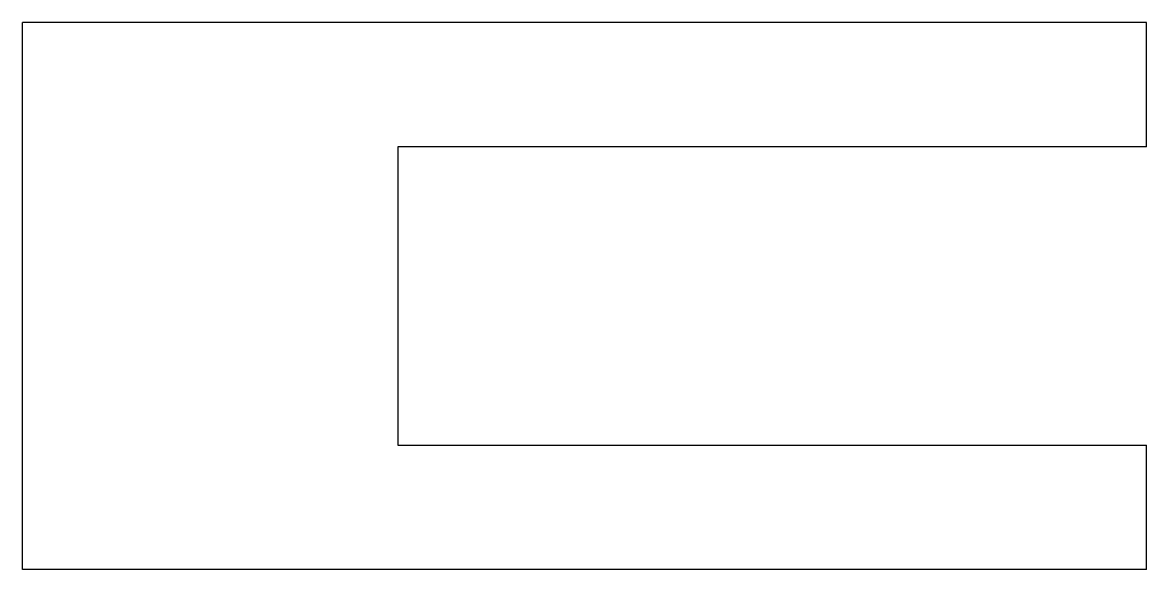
# Model space of a CAD drawing. Header units: metres. Extents: x -35.1 to 10.1, y -22 to 0.
import ezdxf

# ---------------------------------------------------------------- set-up
doc = ezdxf.new("R2010")
doc.units = ezdxf.units.M

msp = doc.modelspace()

# ---------------------------------------------------------------- linework, layer by layer
for points in [[(10.1, 0), (9.196, 0), (8.292, 0), (7.388, 0), (6.484, 0), (5.58, 0), (4.676, 0), (3.772, 0), (2.868, 0), (1.964, 0), (1.06, 0), (0.156, 0), (-0.748, 0), (-1.652, 0), (-2.556, 0), (-3.46, 0), (-4.364, 0), (-5.268, 0), (-6.172, 0), (-7.076, 0), (-7.98, 0), (-8.884, 0), (-9.788, 0), (-10.692, 0), (-11.596, 0), (-12.5, 0), (-13.404, 0), (-14.308, 0), (-15.212, 0), (-16.116, 0), (-17.02, 0), (-17.924, 0), (-18.828, 0), (-19.732, 0), (-20.636, 0), (-21.54, 0), (-22.444, 0), (-23.348, 0), (-24.252, 0), (-25.156, 0), (-26.06, 0), (-26.964, 0), (-27.868, 0), (-28.772, 0), (-29.676, 0), (-30.58, 0), (-31.484, 0), (-32.388, 0), (-33.292, 0), (-34.196, 0), (-35.1, 0)], [(-35.1, -22), (-35.1, -21.56), (-35.1, -21.12), (-35.1, -20.68), (-35.1, -20.24), (-35.1, -19.8), (-35.1, -19.36), (-35.1, -18.92), (-35.1, -18.48), (-35.1, -18.04), (-35.1, -17.6), (-35.1, -17.16), (-35.1, -16.72), (-35.1, -16.28), (-35.1, -15.84), (-35.1, -15.4), (-35.1, -14.96), (-35.1, -14.52), (-35.1, -14.08), (-35.1, -13.64), (-35.1, -13.2), (-35.1, -12.76), (-35.1, -12.32), (-35.1, -11.88), (-35.1, -11.44), (-35.1, -11), (-35.1, -10.56), (-35.1, -10.12), (-35.1, -9.68), (-35.1, -9.24), (-35.1, -8.8), (-35.1, -8.36), (-35.1, -7.92), (-35.1, -7.48), (-35.1, -7.04), (-35.1, -6.6), (-35.1, -6.16), (-35.1, -5.72), (-35.1, -5.28), (-35.1, -4.84), (-35.1, -4.4), (-35.1, -3.96), (-35.1, -3.52), (-35.1, -3.08), (-35.1, -2.64), (-35.1, -2.2), (-35.1, -1.76), (-35.1, -1.32), (-35.1, -0.88), (-35.1, -0.44), (-35.1, 0)], [(10.1, -5), (10.1, -4.9), (10.1, -4.8), (10.1, -4.7), (10.1, -4.6), (10.1, -4.5), (10.1, -4.4), (10.1, -4.3), (10.1, -4.2), (10.1, -4.1), (10.1, -4), (10.1, -3.9), (10.1, -3.8), (10.1, -3.7), (10.1, -3.6), (10.1, -3.5), (10.1, -3.4), (10.1, -3.3), (10.1, -3.2), (10.1, -3.1), (10.1, -3), (10.1, -2.9), (10.1, -2.8), (10.1, -2.7), (10.1, -2.6), (10.1, -2.5), (10.1, -2.4), (10.1, -2.3), (10.1, -2.2), (10.1, -2.1), (10.1, -2), (10.1, -1.9), (10.1, -1.8), (10.1, -1.7), (10.1, -1.6), (10.1, -1.5), (10.1, -1.4), (10.1, -1.3), (10.1, -1.2), (10.1, -1.1), (10.1, -1), (10.1, -0.9), (10.1, -0.8), (10.1, -0.7), (10.1, -0.6), (10.1, -0.5), (10.1, -0.4), (10.1, -0.3), (10.1, -0.2), (10.1, -0.1), (10.1, 0)], [(10.1, -5), (9.498, -5), (8.896, -5), (8.294, -5), (7.692, -5), (7.09, -5), (6.488, -5), (5.886, -5), (5.284, -5), (4.682, -5), (4.08, -5), (3.478, -5), (2.876, -5), (2.274, -5), (1.672, -5), (1.07, -5), (0.468, -5), (-0.134, -5), (-0.736, -5), (-1.338, -5), (-1.94, -5), (-2.542, -5), (-3.144, -5), (-3.746, -5), (-4.348, -5), (-4.95, -5), (-5.552, -5), (-6.154, -5), (-6.756, -5), (-7.358, -5), (-7.96, -5), (-8.562, -5), (-9.164, -5), (-9.766, -5), (-10.368, -5), (-10.97, -5), (-11.572, -5), (-12.174, -5), (-12.776, -5), (-13.378, -5), (-13.98, -5), (-14.582, -5), (-15.184, -5), (-15.786, -5), (-16.388, -5), (-16.99, -5), (-17.592, -5), (-18.194, -5), (-18.796, -5), (-19.398, -5), (-20, -5)], [(-20, -5), (-20, -5.24), (-20, -5.48), (-20, -5.72), (-20, -5.96), (-20, -6.2), (-20, -6.44), (-20, -6.68), (-20, -6.92), (-20, -7.16), (-20, -7.4), (-20, -7.64), (-20, -7.88), (-20, -8.12), (-20, -8.36), (-20, -8.6), (-20, -8.84), (-20, -9.08), (-20, -9.32), (-20, -9.56), (-20, -9.8), (-20, -10.04), (-20, -10.28), (-20, -10.52), (-20, -10.76), (-20, -11), (-20, -11.24), (-20, -11.48), (-20, -11.72), (-20, -11.96), (-20, -12.2), (-20, -12.44), (-20, -12.68), (-20, -12.92), (-20, -13.16), (-20, -13.4), (-20, -13.64), (-20, -13.88), (-20, -14.12), (-20, -14.36), (-20, -14.6), (-20, -14.84), (-20, -15.08), (-20, -15.32), (-20, -15.56), (-20, -15.8), (-20, -16.04), (-20, -16.28), (-20, -16.52), (-20, -16.76), (-20, -17)], [(-20, -17), (-19.398, -17), (-18.796, -17), (-18.194, -17), (-17.592, -17), (-16.99, -17), (-16.388, -17), (-15.786, -17), (-15.184, -17), (-14.582, -17), (-13.98, -17), (-13.378, -17), (-12.776, -17), (-12.174, -17), (-11.572, -17), (-10.97, -17), (-10.368, -17), (-9.766, -17), (-9.164, -17), (-8.562, -17), (-7.96, -17), (-7.358, -17), (-6.756, -17), (-6.154, -17), (-5.552, -17), (-4.95, -17), (-4.348, -17), (-3.746, -17), (-3.144, -17), (-2.542, -17), (-1.94, -17), (-1.338, -17), (-0.736, -17), (-0.134, -17), (0.468, -17), (1.07, -17), (1.672, -17), (2.274, -17), (2.876, -17), (3.478, -17), (4.08, -17), (4.682, -17), (5.284, -17), (5.886, -17), (6.488, -17), (7.09, -17), (7.692, -17), (8.294, -17), (8.896, -17), (9.498, -17), (10.1, -17)], [(10.1, -22), (10.1, -21.9), (10.1, -21.8), (10.1, -21.7), (10.1, -21.6), (10.1, -21.5), (10.1, -21.4), (10.1, -21.3), (10.1, -21.2), (10.1, -21.1), (10.1, -21), (10.1, -20.9), (10.1, -20.8), (10.1, -20.7), (10.1, -20.6), (10.1, -20.5), (10.1, -20.4), (10.1, -20.3), (10.1, -20.2), (10.1, -20.1), (10.1, -20), (10.1, -19.9), (10.1, -19.8), (10.1, -19.7), (10.1, -19.6), (10.1, -19.5), (10.1, -19.4), (10.1, -19.3), (10.1, -19.2), (10.1, -19.1), (10.1, -19), (10.1, -18.9), (10.1, -18.8), (10.1, -18.7), (10.1, -18.6), (10.1, -18.5), (10.1, -18.4), (10.1, -18.3), (10.1, -18.2), (10.1, -18.1), (10.1, -18), (10.1, -17.9), (10.1, -17.8), (10.1, -17.7), (10.1, -17.6), (10.1, -17.5), (10.1, -17.4), (10.1, -17.3), (10.1, -17.2), (10.1, -17.1), (10.1, -17)], [(10.1, -22), (9.196, -22), (8.292, -22), (7.388, -22), (6.484, -22), (5.58, -22), (4.676, -22), (3.772, -22), (2.868, -22), (1.964, -22), (1.06, -22), (0.156, -22), (-0.748, -22), (-1.652, -22), (-2.556, -22), (-3.46, -22), (-4.364, -22), (-5.268, -22), (-6.172, -22), (-7.076, -22), (-7.98, -22), (-8.884, -22), (-9.788, -22), (-10.692, -22), (-11.596, -22), (-12.5, -22), (-13.404, -22), (-14.308, -22), (-15.212, -22), (-16.116, -22), (-17.02, -22), (-17.924, -22), (-18.828, -22), (-19.732, -22), (-20.636, -22), (-21.54, -22), (-22.444, -22), (-23.348, -22), (-24.252, -22), (-25.156, -22), (-26.06, -22), (-26.964, -22), (-27.868, -22), (-28.772, -22), (-29.676, -22), (-30.58, -22), (-31.484, -22), (-32.388, -22), (-33.292, -22), (-34.196, -22), (-35.1, -22)]]:
    msp.add_lwpolyline(points)

doc.saveas('drawing.dxf')
